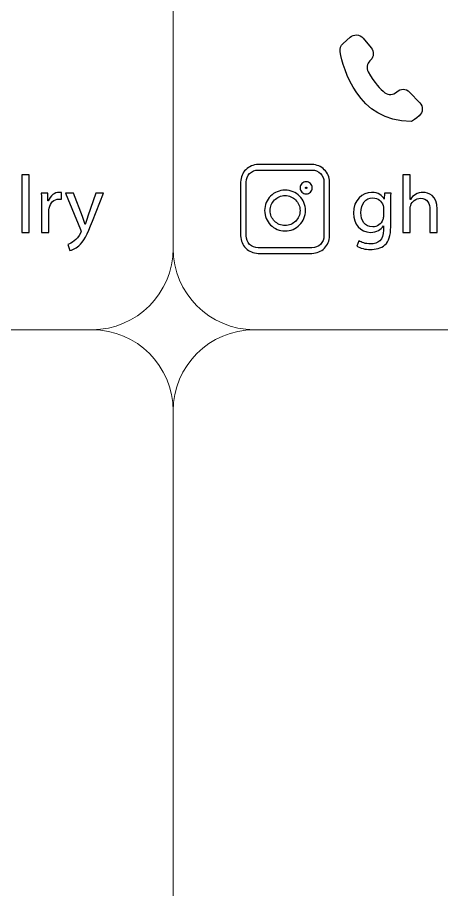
# Model space of a CAD drawing. Header units: millimetres. Extents: x -576 to 618, y 160 to 343.
# Drawn here: x 293.4 to 309.02, y 282.68 to 314.8 of the extents above; entities that cross this region are included whole.
import ezdxf

# ---------------------------------------------------------------- set-up
doc = ezdxf.new("R2010")
doc.units = ezdxf.units.MM
doc.header["$MEASUREMENT"] = 0
doc.layers.add('Layer 1', color=7, linetype='Continuous')

msp = doc.modelspace()

# ---------------------------------------------------------------- linework, layer by layer
at = {"layer": 'Layer 1', "color": 250, "lineweight": 18}
for points in [[(262.3217, 343.1001), (262.3217, 343.1001), (296.1517, 343.1001), (296.1517, 343.1001), (297.7957, 343.1001), (299.1367, 341.7591), (299.1367, 340.1151), (299.1367, 340.1151), (299.1367, 306.2851), (299.1367, 306.2851), (299.1367, 304.6411), (297.7957, 303.3001), (296.1517, 303.3001), (296.1517, 303.3001), (262.3217, 303.3001), (262.3217, 303.3001), (260.6777, 303.3001), (259.3367, 304.6411), (259.3367, 306.2851), (259.3367, 306.2851), (259.3367, 340.1151), (259.3367, 340.1151), (259.3367, 341.7591), (260.6777, 343.1001), (262.3217, 343.1001)], [(302.1217, 343.1001), (302.1217, 343.1001), (335.9517, 343.1001), (335.9517, 343.1001), (337.5957, 343.1001), (338.9367, 341.7591), (338.9367, 340.1151), (338.9367, 340.1151), (338.9367, 306.2851), (338.9367, 306.2851), (338.9367, 304.6411), (337.5957, 303.3001), (335.9517, 303.3001), (335.9517, 303.3001), (302.1217, 303.3001), (302.1217, 303.3001), (300.4777, 303.3001), (299.1367, 304.6411), (299.1367, 306.2851), (299.1367, 306.2851), (299.1367, 340.1151), (299.1367, 340.1151), (299.1367, 341.7591), (300.4777, 343.1001), (302.1217, 343.1001)], [(262.3217, 303.3001), (262.3217, 303.3001), (296.1517, 303.3001), (296.1517, 303.3001), (297.7957, 303.3001), (299.1367, 301.9591), (299.1367, 300.3151), (299.1367, 300.3151), (299.1367, 266.4851), (299.1367, 266.4851), (299.1367, 264.8411), (297.7957, 263.5001), (296.1517, 263.5001), (296.1517, 263.5001), (262.3217, 263.5001), (262.3217, 263.5001), (260.6777, 263.5001), (259.3367, 264.8411), (259.3367, 266.4851), (259.3367, 266.4851), (259.3367, 300.3151), (259.3367, 300.3151), (259.3367, 301.9591), (260.6777, 303.3001), (262.3217, 303.3001)], [(302.1217, 303.3001), (302.1217, 303.3001), (335.9517, 303.3001), (335.9517, 303.3001), (337.5957, 303.3001), (338.9367, 301.9591), (338.9367, 300.3151), (338.9367, 300.3151), (338.9367, 266.4851), (338.9367, 266.4851), (338.9367, 264.8411), (337.5957, 263.5001), (335.9517, 263.5001), (335.9517, 263.5001), (302.1217, 263.5001), (302.1217, 263.5001), (300.4777, 263.5001), (299.1367, 264.8411), (299.1367, 266.4851), (299.1367, 266.4851), (299.1367, 300.3151), (299.1367, 300.3151), (299.1367, 301.9591), (300.4777, 303.3001), (302.1217, 303.3001)]]:
    msp.add_open_spline(points, degree=3, knots=[0, 0, 0, 0, 0.125, 0.125, 0.125, 0.25, 0.25, 0.25, 0.375, 0.375, 0.375, 0.5, 0.5, 0.5, 0.625, 0.625, 0.625, 0.75, 0.75, 0.75, 0.875, 0.875, 0.875, 1, 1, 1, 1], dxfattribs=at)
at = {"layer": 'Layer 1', "color": 230}
for points, knots in [([(306.3781, 313.2016), (306.3781, 313.2016), (306.4074, 313.2304), (306.4074, 313.2304), (306.5313, 313.3527), (306.5407, 313.5498), (306.428, 313.6828), (306.428, 313.6828), (306.1285, 314.0381), (306.1285, 314.0381), (306.0077, 314.1811), (305.7934, 314.1967), (305.6533, 314.0734), (305.6533, 314.0734), (305.3956, 313.8463), (305.3956, 313.8463), (305.307, 313.7683), (305.2667, 313.65), (305.2886, 313.5337), (305.405, 312.909), (305.926, 310.972), (307.9057, 310.972), (307.9503, 310.972), (308.0779, 311.0753), (308.1984, 311.1824), (308.3394, 311.3084), (308.3488, 311.5253), (308.2187, 311.6619), (308.2187, 311.6619), (307.8455, 312.0541), (307.8455, 312.0541), (307.7166, 312.1898), (307.501, 312.1927), (307.3684, 312.06), (307.2502, 311.9417), (307.0639, 311.9284), (306.931, 312.0295), (306.7709, 312.1511), (306.5534, 312.3779), (306.321, 312.7998), (306.2486, 312.9312), (306.2714, 313.0966), (306.3781, 313.2016)], [0, 0, 0, 0, 0.0714286, 0.0714286, 0.0714286, 0.1428571, 0.1428571, 0.1428571, 0.2142857, 0.2142857, 0.2142857, 0.2857143, 0.2857143, 0.2857143, 0.3571429, 0.3571429, 0.3571429, 0.4285714, 0.4285714, 0.4285714, 0.5, 0.5, 0.5, 0.5714286, 0.5714286, 0.5714286, 0.6428571, 0.6428571, 0.6428571, 0.7142857, 0.7142857, 0.7142857, 0.7857143, 0.7857143, 0.7857143, 0.8571429, 0.8571429, 0.8571429, 0.9285714, 0.9285714, 0.9285714, 1, 1, 1, 1]), ([(304.2485, 306.1125), (304.2485, 306.1125), (302.2676, 306.1125), (302.2676, 306.1125), (302.0899, 306.1125), (301.9287, 306.1848), (301.8122, 306.3012), (301.6952, 306.4178), (301.623, 306.579), (301.623, 306.7569), (301.623, 306.7569), (301.623, 308.7382), (301.623, 308.7382), (301.623, 308.916), (301.6951, 309.077), (301.8117, 309.1937), (301.9288, 309.3107), (302.0899, 309.3829), (302.2676, 309.3829), (302.2676, 309.3829), (304.2485, 309.3829), (304.2485, 309.3829), (304.4263, 309.3829), (304.5874, 309.3107), (304.704, 309.1941), (304.821, 309.077), (304.8932, 308.916), (304.8932, 308.7382), (304.8932, 308.7382), (304.8932, 306.7569), (304.8932, 306.7569), (304.8932, 306.579), (304.8209, 306.4178), (304.7044, 306.3012), (304.5874, 306.1848), (304.4263, 306.1125), (304.2485, 306.1125)], [0, 0, 0, 0, 0.0833333, 0.0833333, 0.0833333, 0.1666667, 0.1666667, 0.1666667, 0.25, 0.25, 0.25, 0.3333333, 0.3333333, 0.3333333, 0.4166667, 0.4166667, 0.4166667, 0.5, 0.5, 0.5, 0.5833333, 0.5833333, 0.5833333, 0.6666667, 0.6666667, 0.6666667, 0.75, 0.75, 0.75, 0.8333333, 0.8333333, 0.8333333, 0.9166667, 0.9166667, 0.9166667, 1, 1, 1, 1]), ([(293.571, 309.0022), (293.571, 309.0022), (293.8406, 309.0022), (293.8406, 309.0022), (293.8406, 309.0022), (293.8406, 306.8793), (293.8406, 306.8793), (293.8406, 306.8793), (293.571, 306.8793), (293.571, 306.8793), (293.571, 306.8793), (293.571, 309.0022), (293.571, 309.0022)], [0, 0, 0, 0, 0.25, 0.25, 0.25, 0.5, 0.5, 0.5, 0.75, 0.75, 0.75, 1, 1, 1, 1]), ([(302.2676, 306.3142), (302.2676, 306.3142), (304.2485, 306.3142), (304.2485, 306.3142), (304.3711, 306.3142), (304.482, 306.3637), (304.562, 306.4436), (304.6419, 306.5239), (304.6915, 306.6346), (304.6915, 306.7569), (304.6915, 306.7569), (304.6915, 308.7382), (304.6915, 308.7382), (304.6915, 308.8608), (304.642, 308.9717), (304.5621, 309.0517), (304.482, 309.1317), (304.3711, 309.1812), (304.2485, 309.1812), (304.2485, 309.1812), (302.2676, 309.1812), (302.2676, 309.1812), (302.145, 309.1812), (302.0341, 309.1317), (301.9541, 309.0517), (301.8741, 308.9717), (301.8246, 308.8608), (301.8246, 308.7382), (301.8246, 308.7382), (301.8246, 306.7569), (301.8246, 306.7569), (301.8246, 306.6346), (301.8742, 306.5239), (301.9544, 306.4438), (302.0341, 306.3637), (302.145, 306.3142), (302.2676, 306.3142)], [0, 0, 0, 0, 0.0833333, 0.0833333, 0.0833333, 0.1666667, 0.1666667, 0.1666667, 0.25, 0.25, 0.25, 0.3333333, 0.3333333, 0.3333333, 0.4166667, 0.4166667, 0.4166667, 0.5, 0.5, 0.5, 0.5833333, 0.5833333, 0.5833333, 0.6666667, 0.6666667, 0.6666667, 0.75, 0.75, 0.75, 0.8333333, 0.8333333, 0.8333333, 0.9166667, 0.9166667, 0.9166667, 1, 1, 1, 1]), ([(307.5963, 309.0023), (307.5963, 309.0023), (307.8662, 309.0023), (307.8662, 309.0023), (307.8662, 309.0023), (307.8662, 308.099), (307.8662, 308.099), (307.8662, 308.099), (307.8721, 308.099), (307.8721, 308.099), (307.9152, 308.1742), (307.9826, 308.2401), (308.0653, 308.2847), (308.1451, 308.3296), (308.24, 308.3592), (308.3414, 308.3592), (308.5407, 308.3592), (308.8597, 308.2401), (308.8597, 307.7405), (308.8597, 307.7405), (308.8597, 306.8794), (308.8597, 306.8794), (308.8597, 306.8794), (308.5897, 306.8794), (308.5897, 306.8794), (308.5897, 306.8794), (308.5897, 307.7106), (308.5897, 307.7106), (308.5897, 307.9436), (308.5008, 308.1411), (308.2462, 308.1411), (308.0715, 308.1411), (307.9336, 308.0214), (307.8846, 307.8778), (307.8694, 307.8423), (307.8662, 307.8032), (307.8662, 307.7524), (307.8662, 307.7524), (307.8662, 306.8794), (307.8662, 306.8794), (307.8662, 306.8794), (307.5963, 306.8794), (307.5963, 306.8794), (307.5963, 306.8794), (307.5963, 309.0023), (307.5963, 309.0023)], [0, 0, 0, 0, 0.0666667, 0.0666667, 0.0666667, 0.1333333, 0.1333333, 0.1333333, 0.2, 0.2, 0.2, 0.2666667, 0.2666667, 0.2666667, 0.3333333, 0.3333333, 0.3333333, 0.4, 0.4, 0.4, 0.4666667, 0.4666667, 0.4666667, 0.5333333, 0.5333333, 0.5333333, 0.6, 0.6, 0.6, 0.6666667, 0.6666667, 0.6666667, 0.7333333, 0.7333333, 0.7333333, 0.8, 0.8, 0.8, 0.8666667, 0.8666667, 0.8666667, 0.9333333, 0.9333333, 0.9333333, 1, 1, 1, 1]), ([(304.2599, 308.5245), (304.2599, 308.4624), (304.2347, 308.4061), (304.194, 308.3654), (304.1534, 308.3247), (304.097, 308.2995), (304.0349, 308.2995), (303.9728, 308.2995), (303.9165, 308.3247), (303.8758, 308.3654), (303.8351, 308.4061), (303.8099, 308.4624), (303.8099, 308.5245), (303.8099, 308.5866), (303.8351, 308.6429), (303.8758, 308.6836), (303.9165, 308.7243), (303.9728, 308.7495), (304.0349, 308.7495), (304.097, 308.7495), (304.1534, 308.7243), (304.194, 308.6836), (304.2347, 308.6429), (304.2599, 308.5866), (304.2599, 308.5245)], [0, 0, 0, 0, 0.125, 0.125, 0.125, 0.25, 0.25, 0.25, 0.375, 0.375, 0.375, 0.5, 0.5, 0.5, 0.625, 0.625, 0.625, 0.75, 0.75, 0.75, 0.875, 0.875, 0.875, 1, 1, 1, 1]), ([(294.2948, 307.8752), (294.2948, 308.0456), (294.2914, 308.1922), (294.2823, 308.3264), (294.2823, 308.3264), (294.5186, 308.3264), (294.5186, 308.3264), (294.5186, 308.3264), (294.5276, 308.0425), (294.5276, 308.0425), (294.5276, 308.0425), (294.5401, 308.0425), (294.5401, 308.0425), (294.6075, 308.2368), (294.7697, 308.3595), (294.951, 308.3595), (294.9816, 308.3595), (295.0031, 308.3563), (295.0277, 308.3504), (295.0277, 308.3504), (295.0277, 308.1024), (295.0277, 308.1024), (295, 308.1083), (294.9722, 308.1114), (294.9357, 308.1114), (294.7453, 308.1114), (294.6106, 307.971), (294.5738, 307.7735), (294.5675, 307.7376), (294.5613, 307.6958), (294.5613, 307.6509), (294.5613, 307.6509), (294.5613, 306.8796), (294.5613, 306.8796), (294.5613, 306.8796), (294.2948, 306.8796), (294.2948, 306.8796), (294.2948, 306.8796), (294.2948, 307.8752), (294.2948, 307.8752)], [0, 0, 0, 0, 0.0769231, 0.0769231, 0.0769231, 0.1538462, 0.1538462, 0.1538462, 0.2307692, 0.2307692, 0.2307692, 0.3076923, 0.3076923, 0.3076923, 0.3846154, 0.3846154, 0.3846154, 0.4615385, 0.4615385, 0.4615385, 0.5384615, 0.5384615, 0.5384615, 0.6153846, 0.6153846, 0.6153846, 0.6923077, 0.6923077, 0.6923077, 0.7692308, 0.7692308, 0.7692308, 0.8461538, 0.8461538, 0.8461538, 0.9230769, 0.9230769, 0.9230769, 1, 1, 1, 1]), ([(304.0115, 307.6887), (304.0115, 307.4814), (303.9271, 307.2932), (303.7907, 307.1569), (303.6548, 307.0204), (303.4666, 306.9361), (303.2588, 306.9361), (303.0511, 306.9361), (302.8628, 307.0205), (302.7267, 307.1565), (302.5905, 307.2927), (302.5063, 307.481), (302.5063, 307.6887), (302.5063, 307.8963), (302.5906, 308.0844), (302.7267, 308.2207), (302.8629, 308.3574), (303.0511, 308.4416), (303.2588, 308.4416), (303.4663, 308.4416), (303.6546, 308.3572), (303.791, 308.2207), (303.9272, 308.0844), (304.0115, 307.8963), (304.0115, 307.6887)], [0, 0, 0, 0, 0.125, 0.125, 0.125, 0.25, 0.25, 0.25, 0.375, 0.375, 0.375, 0.5, 0.5, 0.5, 0.625, 0.625, 0.625, 0.75, 0.75, 0.75, 0.875, 0.875, 0.875, 1, 1, 1, 1]), ([(304.0515, 308.508), (304.0556, 308.5121), (304.0583, 308.5181), (304.0583, 308.5245), (304.0583, 308.531), (304.0556, 308.5369), (304.0515, 308.5411), (304.0473, 308.5452), (304.0414, 308.5479), (304.0349, 308.5479), (304.0285, 308.5479), (304.0225, 308.5452), (304.0184, 308.5411), (304.0142, 308.5369), (304.0116, 308.531), (304.0116, 308.5245), (304.0116, 308.5181), (304.0142, 308.5121), (304.0184, 308.508), (304.0225, 308.5038), (304.0285, 308.5012), (304.0349, 308.5012), (304.0414, 308.5012), (304.0473, 308.5038), (304.0515, 308.508)], [0, 0, 0, 0, 0.125, 0.125, 0.125, 0.25, 0.25, 0.25, 0.375, 0.375, 0.375, 0.5, 0.5, 0.5, 0.625, 0.625, 0.625, 0.75, 0.75, 0.75, 0.875, 0.875, 0.875, 1, 1, 1, 1]), ([(307.1606, 308.3265), (307.1546, 308.2219), (307.1484, 308.1052), (307.1484, 307.9289), (307.1484, 307.9289), (307.1484, 307.0887), (307.1484, 307.0887), (307.1484, 306.757), (307.081, 306.5533), (306.9369, 306.4278), (306.7927, 306.2965), (306.5843, 306.2544), (306.3971, 306.2544), (306.2192, 306.2544), (306.0232, 306.2965), (305.9035, 306.3742), (305.9035, 306.3742), (305.9712, 306.5745), (305.9712, 306.5745), (306.0692, 306.5146), (306.2223, 306.4609), (306.4065, 306.4609), (306.6822, 306.4609), (306.8848, 306.6013), (306.8848, 306.9664), (306.8848, 306.9664), (306.8848, 307.1274), (306.8848, 307.1274), (306.8848, 307.1274), (306.8785, 307.1274), (306.8785, 307.1274), (306.7958, 306.9932), (306.6364, 306.8855), (306.4065, 306.8855), (306.0383, 306.8855), (305.7749, 307.1904), (305.7749, 307.5911), (305.7749, 308.0815), (306.1028, 308.3595), (306.4433, 308.3595), (306.7006, 308.3595), (306.8417, 308.2279), (306.9063, 308.1084), (306.9063, 308.1084), (306.9122, 308.1084), (306.9122, 308.1084), (306.9122, 308.1084), (306.9247, 308.3265), (306.9247, 308.3265), (306.9247, 308.3265), (307.1606, 308.3265), (307.1606, 308.3265)], [0, 0, 0, 0, 0.0588235, 0.0588235, 0.0588235, 0.1176471, 0.1176471, 0.1176471, 0.1764706, 0.1764706, 0.1764706, 0.2352941, 0.2352941, 0.2352941, 0.2941176, 0.2941176, 0.2941176, 0.3529412, 0.3529412, 0.3529412, 0.4117647, 0.4117647, 0.4117647, 0.4705882, 0.4705882, 0.4705882, 0.5294118, 0.5294118, 0.5294118, 0.5882353, 0.5882353, 0.5882353, 0.6470588, 0.6470588, 0.6470588, 0.7058824, 0.7058824, 0.7058824, 0.7647059, 0.7647059, 0.7647059, 0.8235294, 0.8235294, 0.8235294, 0.8823529, 0.8823529, 0.8823529, 0.9411765, 0.9411765, 0.9411765, 1, 1, 1, 1]), ([(295.4722, 308.3265), (295.4722, 308.3265), (295.7969, 307.4716), (295.7969, 307.4716), (295.8306, 307.3758), (295.8678, 307.2622), (295.8921, 307.1755), (295.8921, 307.1755), (295.898, 307.1755), (295.898, 307.1755), (295.9258, 307.2622), (295.9564, 307.3726), (295.9932, 307.4775), (295.9932, 307.4775), (296.2875, 308.3265), (296.2875, 308.3265), (296.2875, 308.3265), (296.5726, 308.3265), (296.5726, 308.3265), (296.5726, 308.3265), (296.168, 307.295), (296.168, 307.295), (295.9748, 306.7989), (295.8429, 306.5446), (295.6591, 306.3892), (295.5274, 306.2756), (295.3954, 306.2307), (295.328, 306.2185), (295.328, 306.2185), (295.2604, 306.4401), (295.2604, 306.4401), (295.328, 306.4609), (295.4166, 306.5028), (295.4965, 306.5683), (295.5702, 306.6253), (295.6619, 306.7271), (295.7236, 306.8616), (295.7358, 306.8884), (295.7449, 306.9093), (295.7449, 306.9243), (295.7449, 306.9392), (295.7387, 306.9602), (295.7265, 306.9933), (295.7265, 306.9933), (295.1779, 308.3265), (295.1779, 308.3265), (295.1779, 308.3265), (295.4722, 308.3265), (295.4722, 308.3265)], [0, 0, 0, 0, 0.0625, 0.0625, 0.0625, 0.125, 0.125, 0.125, 0.1875, 0.1875, 0.1875, 0.25, 0.25, 0.25, 0.3125, 0.3125, 0.3125, 0.375, 0.375, 0.375, 0.4375, 0.4375, 0.4375, 0.5, 0.5, 0.5, 0.5625, 0.5625, 0.5625, 0.625, 0.625, 0.625, 0.6875, 0.6875, 0.6875, 0.75, 0.75, 0.75, 0.8125, 0.8125, 0.8125, 0.875, 0.875, 0.875, 0.9375, 0.9375, 0.9375, 1, 1, 1, 1]), ([(303.6487, 307.2992), (303.7483, 307.3985), (303.8098, 307.5364), (303.8098, 307.6887), (303.8098, 307.8412), (303.7481, 307.9793), (303.6484, 308.079), (303.5491, 308.1784), (303.4112, 308.24), (303.2588, 308.24), (303.1067, 308.24), (302.9689, 308.1783), (302.8692, 308.0786), (302.7696, 307.9792), (302.7079, 307.8412), (302.7079, 307.6887), (302.7079, 307.5367), (302.7696, 307.3988), (302.8693, 307.2991), (302.9689, 307.1995), (303.1067, 307.1378), (303.2588, 307.1378), (303.411, 307.1378), (303.5488, 307.1995), (303.6487, 307.2992)], [0, 0, 0, 0, 0.125, 0.125, 0.125, 0.25, 0.25, 0.25, 0.375, 0.375, 0.375, 0.5, 0.5, 0.5, 0.625, 0.625, 0.625, 0.75, 0.75, 0.75, 0.875, 0.875, 0.875, 1, 1, 1, 1]), ([(306.8816, 307.7555), (306.8816, 307.8004), (306.8785, 307.8394), (306.8664, 307.8752), (306.817, 308.0275), (306.6853, 308.153), (306.4891, 308.153), (306.2317, 308.153), (306.0477, 307.9408), (306.0477, 307.606), (306.0477, 307.3218), (306.1949, 307.0859), (306.486, 307.0859), (306.6516, 307.0859), (306.8021, 307.1876), (306.8601, 307.3548), (306.8754, 307.3995), (306.8816, 307.4504), (306.8816, 307.4953), (306.8816, 307.4953), (306.8816, 307.7555), (306.8816, 307.7555)], [0, 0, 0, 0, 0.1428571, 0.1428571, 0.1428571, 0.2857143, 0.2857143, 0.2857143, 0.4285714, 0.4285714, 0.4285714, 0.5714286, 0.5714286, 0.5714286, 0.7142857, 0.7142857, 0.7142857, 0.8571429, 0.8571429, 0.8571429, 1, 1, 1, 1])]:
    msp.add_open_spline(points, degree=3, knots=knots, dxfattribs=at)

doc.saveas('drawing.dxf')
